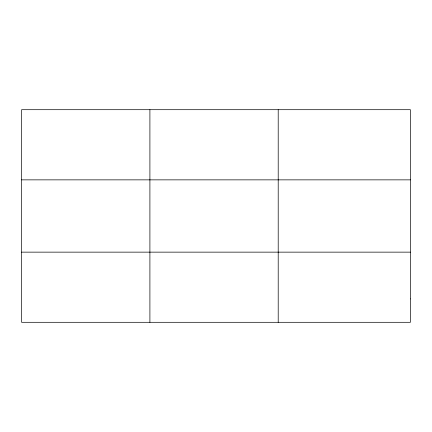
<?xml version="1.0" encoding="UTF-8"?>
<svg xmlns="http://www.w3.org/2000/svg" width="432" height="432" viewBox="0 0 432 432"><rect width="100%" height="100%" fill="white"/><g stroke="black" fill="none" stroke-linecap="round" stroke-linejoin="round"><path stroke-width="0.65" d="M149.904 322.304L149.904 109.696M278.208 322.304L278.208 109.696M21.6 179.858L410.4 179.858M21.6 252.142L410.4 252.142M410.4 298.917L410.4 322.304L21.6 322.304L21.6 109.696L410.4 109.696L410.4 298.917"/></g></svg>
